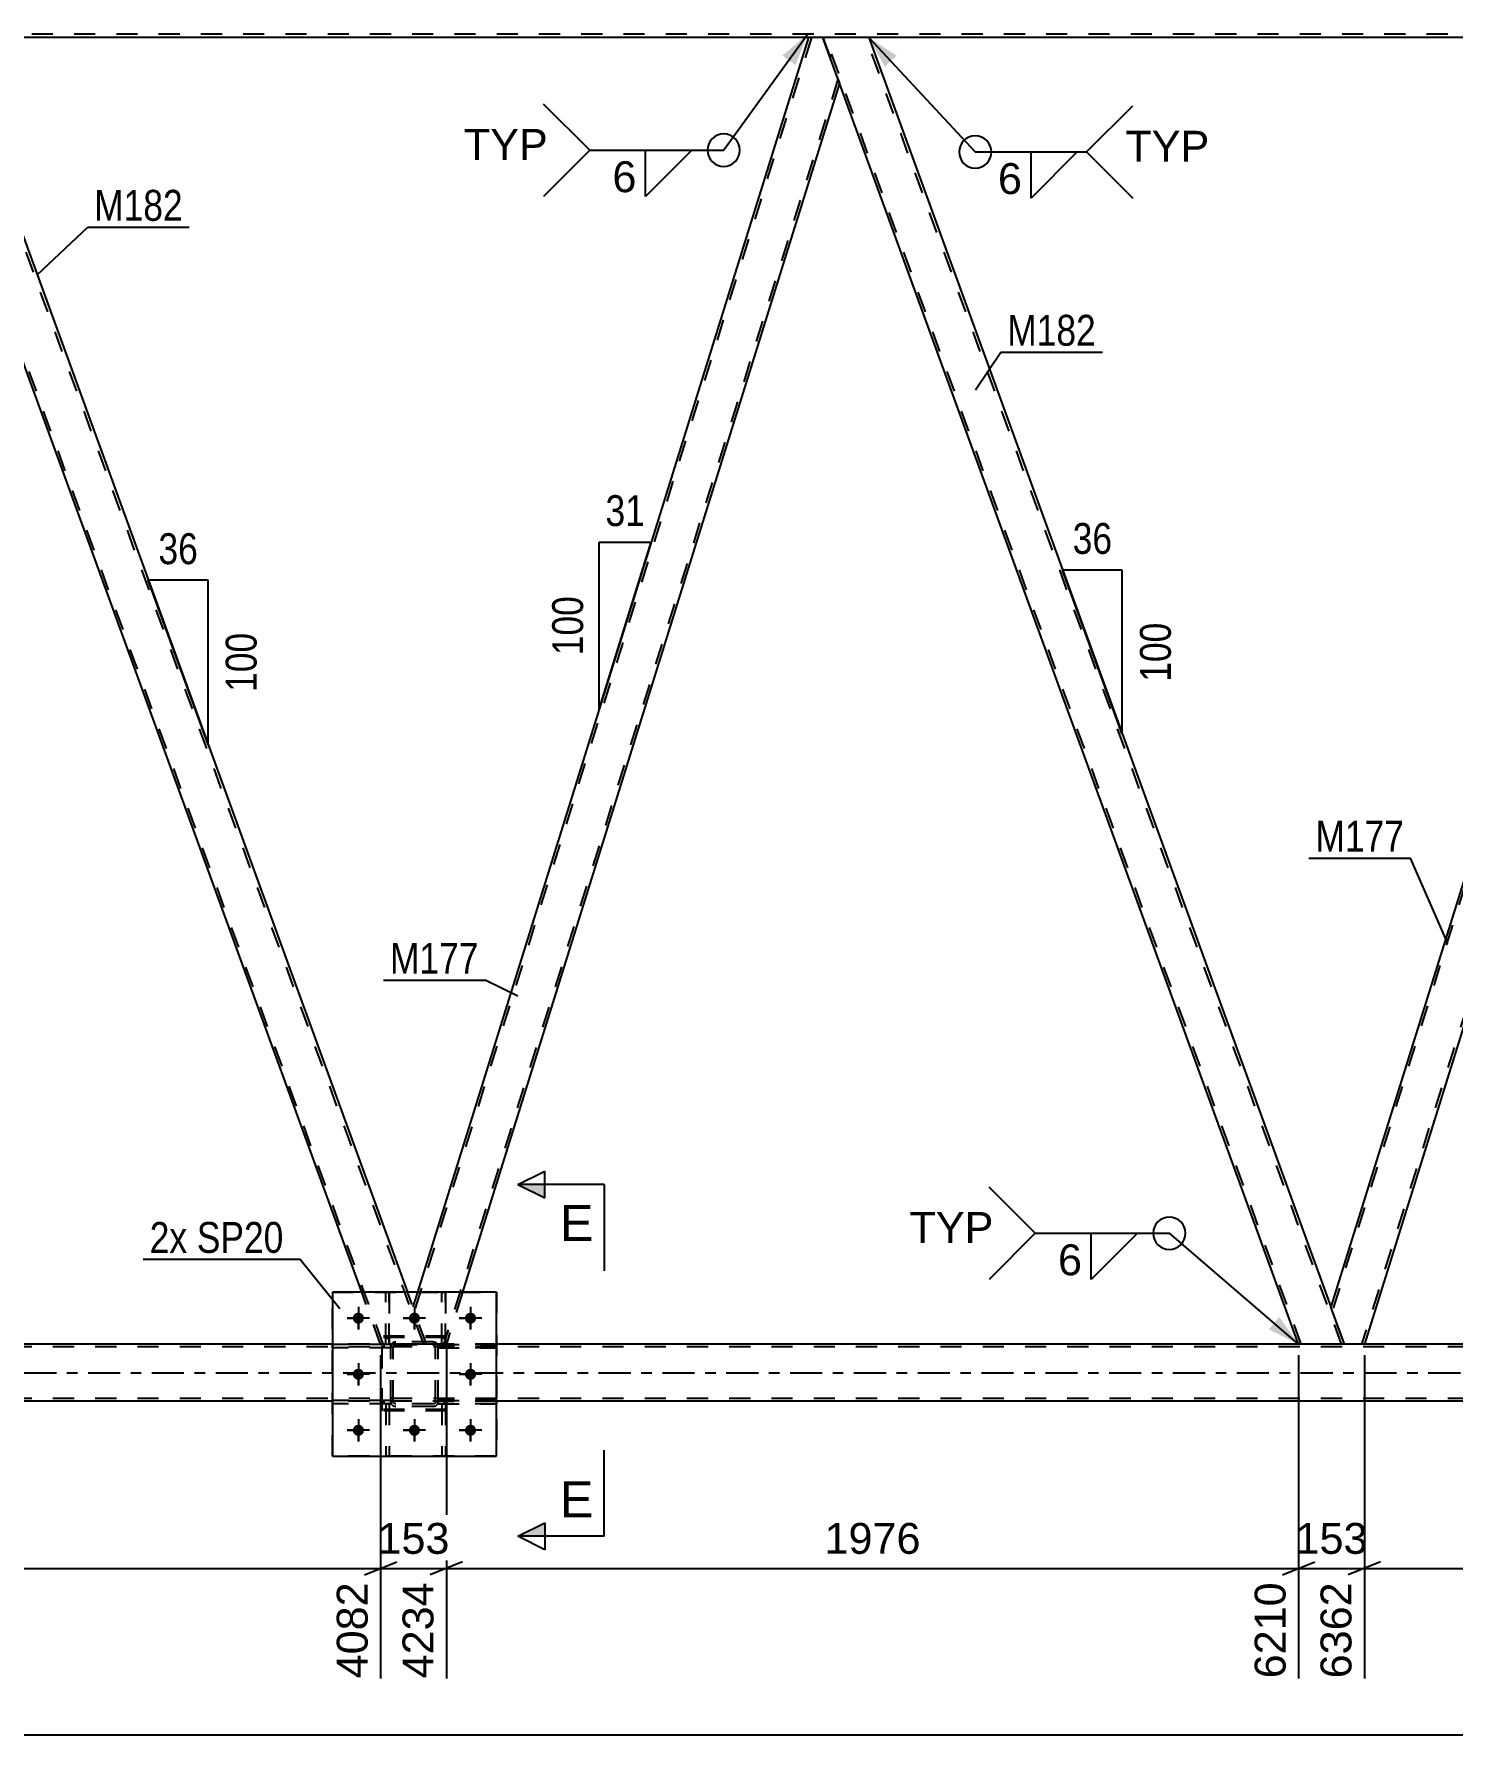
# Model space of a CAD drawing. Header units: millimetres. Extents: x 0 to 841, y 0 to 594.
# Drawn here: x 246.9 to 378.5, y 267.1 to 424.9 of the extents above; entities that cross this region are included whole.
import ezdxf

# ---------------------------------------------------------------- set-up
doc = ezdxf.new("R2010")
doc.units = ezdxf.units.MM
doc.linetypes.add('DXK_LINE_DOT2', pattern=[3.9198, 1.9599, -1.9599])
doc.linetypes.add('DXK_LINE_DOT3', pattern=[5.9187, 2.979, -0.9799, 0.9799, -0.9799])
doc.styles.add('Arial', font='ARIAL.TTF', dxfattribs={"height": 0.2})
doc.styles.add('Arial Narrow', font='ARIALN.TTF', dxfattribs={"height": 0.2})

# ---------------------------------------------------------------- blocks, each defined once
blk = doc.blocks.new('Part-317311729-2798 - 2401')
at = {"color": 7, "linetype": 'DXK_LINE_DOT2'}
for p, q in [((285.14, 304.14), (279.14, 304.14)), ((279.14, 297.34), (279.14, 304.14)), ((285.14, 297.34), (285.14, 304.14)), ((285.14, 297.34), (279.14, 297.34))]:
    blk.add_line(p, q, dxfattribs=at)
blk = doc.blocks.new('Part-317311729-2780 - 2401')
at = {"color": 7, "linetype": 'DXK_LINE_DOT2'}
for p, q in [((284.34, 303.04), (284.34, 303.36)), ((284.34, 303.36), (289.74, 303.36)), ((289.74, 303.04), (284.34, 303.04)), ((284.94, 303.04), (284.94, 303.36)), ((289.74, 303.36), (289.74, 303.04))]:
    blk.add_line(p, q, dxfattribs=at)
blk = doc.blocks.new('Part-317311729-2792 - 2401')
at = {"color": 7, "linetype": 'DXK_LINE_DOT2'}
for p, q in [((279.94, 298.16), (274.54, 298.16)), ((274.54, 298.16), (274.54, 297.84)), ((279.94, 297.84), (274.54, 297.84)), ((279.34, 297.84), (279.34, 298.16)), ((279.94, 297.84), (279.94, 298.16))]:
    blk.add_line(p, q, dxfattribs=at)
blk = doc.blocks.new('Part-317311729-2515 - 2401')
at = {"color": 2, "linetype": 'Continuous'}
for p, q in [((274.54, 303.38), (115.74, 303.38)), ((444.81, 303.38), (289.74, 303.38)), ((274.54, 298.1), (115.74, 298.1)), ((444.81, 298.1), (289.74, 298.1))]:
    blk.add_line(p, q, dxfattribs=at)
at = {"color": 7, "linetype": 'DXK_LINE_DOT2'}
for p, q in [((728.79, 303.14), (115.74, 303.14)), ((289.74, 303.38), (274.54, 303.38)), ((728.79, 298.34), (115.74, 298.34)), ((289.74, 298.1), (274.54, 298.1))]:
    blk.add_line(p, q, dxfattribs=at)
at = {"color": 7, "linetype": 'DXK_LINE_DOT3'}
blk.add_line((115.74, 300.74), (728.79, 300.74), dxfattribs=at)
blk = doc.blocks.new('Part-317311729-2520 - 2401')
at = {"color": 7, "linetype": 'DXK_LINE_DOT2'}
for p, q in [((718.99, 424.92), (82.92, 424.92)), ((324.27, 424.6), (318.7, 424.6))]:
    blk.add_line(p, q, dxfattribs=at)
at = {"color": 2, "linetype": 'Continuous'}
for p, q in [((318.7, 424.6), (239.14, 424.6)), ((403.83, 424.6), (324.27, 424.6))]:
    blk.add_line(p, q, dxfattribs=at)
blk = doc.blocks.new('Bolt-317311729-2479 - 2401')
at = {"linetype": 'Continuous'}
for points in [[(277.46, 305.8, -1), (276.42, 305.8, -1)], [(282.66, 305.8, -1), (281.62, 305.8, -1)], [(287.86, 305.8, -1), (286.82, 305.8, -1)], [(277.46, 300.6, -1), (276.42, 300.6, -1)], [(287.86, 300.6, -1), (286.82, 300.6, -1)], [(277.46, 295.4, -1), (276.42, 295.4, -1)], [(282.66, 295.4, -1), (281.62, 295.4, -1)], [(287.86, 295.4, -1), (286.82, 295.4, -1)]]:
    blk.add_hatch(color=1, dxfattribs=at).paths.add_polyline_path(points)
at = {"color": 1, "linetype": 'Continuous'}
for p, q in [((276.94, 306.84), (276.94, 304.76)), ((282.14, 306.84), (282.14, 304.76)), ((287.34, 306.84), (287.34, 304.76)), ((277.98, 305.8), (275.9, 305.8)), ((283.18, 305.8), (281.1, 305.8)), ((288.38, 305.8), (286.3, 305.8)), ((276.94, 301.64), (276.94, 299.56)), ((287.34, 301.64), (287.34, 299.56)), ((277.98, 300.6), (275.9, 300.6)), ((288.38, 300.6), (286.3, 300.6)), ((277.98, 295.4), (275.9, 295.4)), ((276.94, 296.44), (276.94, 294.36)), ((283.18, 295.4), (281.1, 295.4)), ((282.14, 296.44), (282.14, 294.36)), ((288.38, 295.4), (286.3, 295.4)), ((287.34, 296.44), (287.34, 294.36))]:
    blk.add_line(p, q, dxfattribs=at)
blk = doc.blocks.new('Bolt-317311729-2480 - 2401')
at = {"color": 1, "linetype": 'Continuous'}
for p, q in [((276.94, 306.84), (276.94, 306.15)), ((282.14, 306.84), (282.14, 306.15)), ((287.34, 306.84), (287.34, 306.15)), ((275.9, 305.8), (276.59, 305.8)), ((276.94, 304.76), (276.94, 305.45)), ((277.98, 305.8), (277.29, 305.8)), ((281.1, 305.8), (281.79, 305.8)), ((282.14, 304.76), (282.14, 305.45)), ((283.18, 305.8), (282.49, 305.8)), ((286.3, 305.8), (286.99, 305.8)), ((287.34, 304.76), (287.34, 305.45)), ((288.38, 305.8), (287.69, 305.8)), ((276.94, 301.64), (276.94, 300.95)), ((287.34, 301.64), (287.34, 300.95)), ((275.9, 300.6), (276.59, 300.6)), ((276.94, 299.56), (276.94, 300.25)), ((277.98, 300.6), (277.29, 300.6)), ((286.3, 300.6), (286.99, 300.6)), ((287.34, 299.56), (287.34, 300.25)), ((288.38, 300.6), (287.69, 300.6)), ((275.9, 295.4), (276.59, 295.4)), ((276.94, 296.44), (276.94, 295.75)), ((277.98, 295.4), (277.29, 295.4)), ((281.1, 295.4), (281.79, 295.4)), ((282.14, 296.44), (282.14, 295.75)), ((283.18, 295.4), (282.49, 295.4)), ((286.3, 295.4), (286.99, 295.4)), ((287.34, 296.44), (287.34, 295.75)), ((288.38, 295.4), (287.69, 295.4)), ((276.94, 294.36), (276.94, 295.05)), ((282.14, 294.36), (282.14, 295.05)), ((287.34, 294.36), (287.34, 295.05))]:
    blk.add_line(p, q, dxfattribs=at)
blk = doc.blocks.new('Part-317311729-2854 - 2401')
at = {"color": 7, "linetype": 'DXK_LINE_DOT2'}
for p, q in [((318.95, 424.6), (282.13, 306.48)), ((321.42, 420.73), (284.85, 303.38)), ((282.41, 308.2), (281.99, 306.85)), ((286.6, 308.2), (285.1, 303.38)), ((283.26, 303.38), (281.99, 306.85)), ((285.1, 303.38), (283.26, 303.38))]:
    blk.add_line(p, q, dxfattribs=at)
at = {"color": 2, "linetype": 'Continuous'}
for p, q in [((318.7, 424.6), (282.41, 308.2)), ((320.01, 424.6), (318.7, 424.6)), ((321.56, 420.35), (320.01, 424.6)), ((321.56, 420.35), (286.6, 308.2))]:
    blk.add_line(p, q, dxfattribs=at)
blk = doc.blocks.new('Part-317311729-2774 - 2401')
at = {"color": 2, "linetype": 'Continuous'}
for p, q in [((289.74, 308.2), (274.54, 308.2)), ((274.54, 308.2), (274.54, 293)), ((289.74, 293), (289.74, 308.2)), ((274.54, 293), (289.74, 293))]:
    blk.add_line(p, q, dxfattribs=at)
blk = doc.blocks.new('Part-317311729-2779 - 2401')
at = {"color": 7, "linetype": 'DXK_LINE_DOT2'}
for p, q in [((274.54, 293), (274.54, 308.2)), ((274.54, 308.2), (289.74, 308.2)), ((289.74, 308.2), (289.74, 293)), ((289.74, 293), (274.54, 293))]:
    blk.add_line(p, q, dxfattribs=at)
blk = doc.blocks.new('Part-317311729-2781 - 2401')
at = {"color": 7, "linetype": 'DXK_LINE_DOT2'}
for p, q in [((284.34, 297.84), (284.34, 298.16)), ((284.34, 298.16), (289.74, 298.16)), ((289.74, 297.84), (284.34, 297.84)), ((284.94, 297.84), (284.94, 298.16)), ((289.74, 298.16), (289.74, 297.84))]:
    blk.add_line(p, q, dxfattribs=at)
blk = doc.blocks.new('Part-317311729-2782 - 2401')
at = {"color": 7, "linetype": 'DXK_LINE_DOT2'}
for p, q in [((279.94, 303.36), (274.54, 303.36)), ((274.54, 303.04), (274.54, 303.36)), ((279.94, 303.04), (274.54, 303.04)), ((279.34, 303.04), (279.34, 303.36)), ((279.94, 303.36), (279.94, 303.04))]:
    blk.add_line(p, q, dxfattribs=at)
blk = doc.blocks.new('Part-317311729-2783 - 2401')
at = {"color": 7, "linetype": 'DXK_LINE_DOT2'}
for p, q in [((279.94, 298.16), (274.54, 298.16)), ((274.54, 297.84), (274.54, 298.16)), ((279.94, 297.84), (274.54, 297.84)), ((279.34, 297.84), (279.34, 298.16)), ((279.94, 298.16), (279.94, 297.84))]:
    blk.add_line(p, q, dxfattribs=at)
blk = doc.blocks.new('Part-317311729-2784 - 2401')
at = {"color": 2, "linetype": 'Continuous'}
for p, q in [((279.49, 308.2), (279.49, 308.2)), ((279.81, 308.2), (279.49, 308.2)), ((279.81, 308.2), (279.81, 308.2))]:
    blk.add_line(p, q, dxfattribs=at)
at = {"color": 7, "linetype": 'DXK_LINE_DOT2'}
for p, q in [((279.49, 303.36), (279.49, 308.2)), ((279.81, 303.36), (279.81, 308.2)), ((279.49, 303.96), (279.81, 303.96)), ((279.81, 303.36), (279.49, 303.36))]:
    blk.add_line(p, q, dxfattribs=at)
blk = doc.blocks.new('Part-317311729-2785 - 2401')
at = {"color": 2, "linetype": 'Continuous'}
for p, q in [((284.69, 308.2), (284.69, 308.2)), ((285.01, 308.2), (284.69, 308.2)), ((285.01, 308.2), (285.01, 308.2))]:
    blk.add_line(p, q, dxfattribs=at)
at = {"color": 7, "linetype": 'DXK_LINE_DOT2'}
for p, q in [((284.69, 303.36), (284.69, 308.2)), ((285.01, 303.36), (285.01, 308.2)), ((284.69, 303.96), (285.01, 303.96)), ((285.01, 303.36), (284.69, 303.36))]:
    blk.add_line(p, q, dxfattribs=at)
blk = doc.blocks.new('Part-317311729-2786 - 2401')
at = {"color": 7, "linetype": 'DXK_LINE_DOT2'}
for p, q in [((279.81, 297.84), (279.49, 297.84)), ((279.49, 297.84), (279.49, 293)), ((279.49, 297.24), (279.81, 297.24)), ((279.81, 297.84), (279.81, 293)), ((279.49, 293), (279.81, 293))]:
    blk.add_line(p, q, dxfattribs=at)
blk = doc.blocks.new('Part-317311729-2787 - 2401')
at = {"color": 7, "linetype": 'DXK_LINE_DOT2'}
for p, q in [((285.01, 297.84), (284.69, 297.84)), ((284.69, 297.84), (284.69, 293)), ((284.69, 297.24), (285.01, 297.24)), ((285.01, 297.84), (285.01, 293)), ((284.69, 293), (285.01, 293))]:
    blk.add_line(p, q, dxfattribs=at)
blk = doc.blocks.new('Part-317311729-2788 - 2401')
at = {"color": 7, "linetype": 'DXK_LINE_DOT2'}
for p, q in [((279.94, 303.12), (279.98, 303.3)), ((279.98, 303.3), (279.94, 303.12)), ((279.94, 298.08), (279.94, 303.12)), ((280.18, 303.12), (280.2, 303.21)), ((280.18, 298.08), (280.18, 303.12)), ((280.2, 303.21), (280.25, 303.29)), ((280.24, 303.56), (280.42, 303.6)), ((280.42, 303.6), (280.24, 303.56)), ((280.25, 303.29), (280.33, 303.34)), ((280.33, 303.34), (280.42, 303.36)), ((283.86, 303.6), (280.42, 303.6)), ((280.42, 303.36), (283.86, 303.36)), ((283.86, 303.6), (284.04, 303.56)), ((284.04, 303.56), (283.86, 303.6)), ((283.86, 303.36), (283.95, 303.34)), ((283.95, 303.34), (284.03, 303.29)), ((284.03, 303.29), (284.08, 303.21)), ((284.08, 303.21), (284.1, 303.12)), ((284.1, 298.08), (284.1, 303.12)), ((284.3, 303.3), (284.34, 303.12)), ((284.34, 303.12), (284.3, 303.3)), ((284.34, 298.08), (284.34, 303.12)), ((279.98, 297.9), (279.94, 298.08)), ((279.94, 298.08), (279.98, 297.9)), ((280.2, 297.99), (280.18, 298.08)), ((280.25, 297.91), (280.2, 297.99)), ((280.42, 297.6), (280.24, 297.64)), ((280.24, 297.64), (280.42, 297.6)), ((280.33, 297.86), (280.25, 297.91)), ((280.42, 297.84), (280.33, 297.86)), ((283.86, 297.84), (280.42, 297.84)), ((283.86, 297.6), (280.42, 297.6)), ((283.95, 297.86), (283.86, 297.84)), ((284.04, 297.64), (283.86, 297.6)), ((283.86, 297.6), (284.04, 297.64)), ((284.03, 297.91), (283.95, 297.86)), ((284.08, 297.99), (284.03, 297.91)), ((284.1, 298.08), (284.08, 297.99)), ((284.34, 298.08), (284.3, 297.9)), ((284.3, 297.9), (284.34, 298.08))]:
    blk.add_line(p, q, dxfattribs=at)
at = {"color": 7, "linetype": 'DXK_LINE_DOT3'}
blk.add_line((282.14, 300.6), (282.14, 300.6), dxfattribs=at)
at = {"color": 7, "linetype": 'DXK_LINE_DOT2'}
for centre, start, end in [((280.42, 303.12), 112.5, 157.5), ((280.42, 303.12), 112.5, 157.5), ((283.86, 303.12), 22.5, 67.5), ((283.86, 303.12), 22.5, 67.5), ((280.42, 298.08), 202.5, 247.5), ((280.42, 298.08), 202.5, 247.5), ((283.86, 298.08), 292.5, 337.5), ((283.86, 298.08), 292.5, 337.5)]:
    blk.add_arc(centre, 0.48, start, end, dxfattribs=at)
blk = doc.blocks.new('Part-317311729-2789 - 2401')
at = {"color": 7, "linetype": 'DXK_LINE_DOT2'}
for p, q in [((289.74, 303.36), (284.34, 303.36)), ((284.34, 303.36), (284.34, 303.04)), ((284.34, 303.04), (289.74, 303.04)), ((284.94, 303.04), (284.94, 303.36)), ((289.74, 303.04), (289.74, 303.36))]:
    blk.add_line(p, q, dxfattribs=at)
blk = doc.blocks.new('Part-317311729-2790 - 2401')
at = {"color": 7, "linetype": 'DXK_LINE_DOT2'}
for p, q in [((289.74, 298.16), (284.34, 298.16)), ((284.34, 298.16), (284.34, 297.84)), ((284.34, 297.84), (289.74, 297.84)), ((284.94, 297.84), (284.94, 298.16)), ((289.74, 297.84), (289.74, 298.16))]:
    blk.add_line(p, q, dxfattribs=at)
blk = doc.blocks.new('Part-317311729-2791 - 2401')
at = {"color": 7, "linetype": 'DXK_LINE_DOT2'}
for p, q in [((279.94, 303.36), (274.54, 303.36)), ((274.54, 303.36), (274.54, 303.04)), ((279.94, 303.04), (274.54, 303.04)), ((279.34, 303.04), (279.34, 303.36)), ((279.94, 303.04), (279.94, 303.36))]:
    blk.add_line(p, q, dxfattribs=at)
blk = doc.blocks.new('Part-317311729-2793 - 2401')
at = {"color": 7, "linetype": 'DXK_LINE_DOT2'}
for p, q in [((279.49, 303.36), (279.49, 308.2)), ((279.49, 308.2), (279.81, 308.2)), ((279.81, 308.2), (279.81, 303.36)), ((279.49, 303.96), (279.81, 303.96)), ((279.81, 303.36), (279.49, 303.36))]:
    blk.add_line(p, q, dxfattribs=at)
blk = doc.blocks.new('Part-317311729-2794 - 2401')
at = {"color": 7, "linetype": 'DXK_LINE_DOT2'}
for p, q in [((284.69, 303.36), (284.69, 308.2)), ((284.69, 308.2), (285.01, 308.2)), ((285.01, 308.2), (285.01, 303.36)), ((284.69, 303.96), (285.01, 303.96)), ((285.01, 303.36), (284.69, 303.36))]:
    blk.add_line(p, q, dxfattribs=at)
blk = doc.blocks.new('Part-317311729-2795 - 2401')
at = {"color": 7, "linetype": 'DXK_LINE_DOT2'}
for p, q in [((279.49, 297.84), (279.81, 297.84)), ((279.49, 297.84), (279.49, 293)), ((279.49, 297.24), (279.81, 297.24)), ((279.81, 297.84), (279.81, 293)), ((279.81, 293), (279.49, 293))]:
    blk.add_line(p, q, dxfattribs=at)
blk = doc.blocks.new('Part-317311729-2796 - 2401')
at = {"color": 7, "linetype": 'DXK_LINE_DOT2'}
for p, q in [((284.69, 297.84), (285.01, 297.84)), ((284.69, 297.84), (284.69, 293)), ((284.69, 297.24), (285.01, 297.24)), ((285.01, 297.84), (285.01, 293)), ((285.01, 293), (284.69, 293))]:
    blk.add_line(p, q, dxfattribs=at)
blk = doc.blocks.new('Part-317311729-2797 - 2401')
at = {"color": 7, "linetype": 'DXK_LINE_DOT2'}
for p, q in [((279.94, 303.12), (279.98, 303.3)), ((279.98, 303.3), (279.94, 303.12)), ((279.94, 298.08), (279.94, 303.12)), ((280.18, 303.12), (280.2, 303.21)), ((280.18, 298.08), (280.18, 303.12)), ((280.2, 303.21), (280.25, 303.29)), ((280.24, 303.56), (280.42, 303.6)), ((280.42, 303.6), (280.24, 303.56)), ((280.25, 303.29), (280.33, 303.34)), ((280.33, 303.34), (280.42, 303.36)), ((283.86, 303.6), (280.42, 303.6)), ((280.42, 303.36), (283.86, 303.36)), ((283.86, 303.6), (284.04, 303.56)), ((284.04, 303.56), (283.86, 303.6)), ((283.86, 303.36), (283.95, 303.34)), ((283.95, 303.34), (284.03, 303.29)), ((284.03, 303.29), (284.08, 303.21)), ((284.08, 303.21), (284.1, 303.12)), ((284.1, 298.08), (284.1, 303.12)), ((284.3, 303.3), (284.34, 303.12)), ((284.34, 303.12), (284.3, 303.3)), ((284.34, 298.08), (284.34, 303.12)), ((279.98, 297.9), (279.94, 298.08)), ((279.94, 298.08), (279.98, 297.9)), ((280.2, 297.99), (280.18, 298.08)), ((280.25, 297.91), (280.2, 297.99)), ((280.42, 297.6), (280.24, 297.64)), ((280.24, 297.64), (280.42, 297.6)), ((280.33, 297.86), (280.25, 297.91)), ((280.42, 297.84), (280.33, 297.86)), ((283.86, 297.84), (280.42, 297.84)), ((283.86, 297.6), (280.42, 297.6)), ((283.95, 297.86), (283.86, 297.84)), ((284.04, 297.64), (283.86, 297.6)), ((283.86, 297.6), (284.04, 297.64)), ((284.03, 297.91), (283.95, 297.86)), ((284.08, 297.99), (284.03, 297.91)), ((284.1, 298.08), (284.08, 297.99)), ((284.34, 298.08), (284.3, 297.9)), ((284.3, 297.9), (284.34, 298.08))]:
    blk.add_line(p, q, dxfattribs=at)
at = {"color": 7, "linetype": 'DXK_LINE_DOT3'}
blk.add_line((282.14, 300.6), (282.14, 300.6), dxfattribs=at)
at = {"color": 7, "linetype": 'DXK_LINE_DOT2'}
for centre, start, end in [((280.42, 303.12), 112.5, 157.5), ((280.42, 303.12), 112.5, 157.5), ((283.86, 303.12), 22.5, 67.5), ((283.86, 303.12), 22.5, 67.5), ((280.42, 298.08), 202.5, 247.5), ((280.42, 298.08), 202.5, 247.5), ((283.86, 298.08), 292.5, 337.5), ((283.86, 298.08), 292.5, 337.5)]:
    blk.add_arc(centre, 0.48, start, end, dxfattribs=at)
blk = doc.blocks.new('Part-317311729-2799 - 2401')
at = {"color": 7, "linetype": 'DXK_LINE_DOT2'}
for p, q in [((285.14, 304), (279.14, 304)), ((279.14, 297.2), (279.14, 304)), ((285.14, 297.2), (285.14, 304)), ((285.14, 297.2), (279.14, 297.2))]:
    blk.add_line(p, q, dxfattribs=at)
blk = doc.blocks.new('Part-317311729-2849 - 2401')
at = {"color": 2, "linetype": 'Continuous'}
for p, q in [((403.83, 424.6), (367.13, 306.85)), ((405.15, 424.6), (403.83, 424.6)), ((405.15, 424.6), (406.69, 420.35)), ((406.69, 420.35), (370.24, 303.38)), ((368.39, 303.38), (367.13, 306.85))]:
    blk.add_line(p, q, dxfattribs=at)
at = {"color": 7, "linetype": 'DXK_LINE_DOT2'}
for p, q in [((404.08, 424.6), (367.26, 306.48)), ((406.56, 420.73), (369.98, 303.38)), ((370.24, 303.38), (368.39, 303.38))]:
    blk.add_line(p, q, dxfattribs=at)
blk = doc.blocks.new('Part-317311729-2894 - 2401')
at = {"color": 2, "linetype": 'Continuous'}
for p, q in [((324.27, 424.6), (320.01, 424.6)), ((324.27, 424.6), (367.13, 306.85)), ((364.13, 303.38), (321.56, 420.35))]:
    blk.add_line(p, q, dxfattribs=at)
at = {"color": 7, "linetype": 'DXK_LINE_DOT2'}
for p, q in [((320.01, 424.6), (321.56, 420.35)), ((364.39, 303.38), (320.27, 424.6)), ((320.27, 424.6), (320.29, 424.6)), ((368.13, 303.38), (324.01, 424.6)), ((368.39, 303.38), (367.13, 306.85)), ((368.39, 303.38), (364.13, 303.38))]:
    blk.add_line(p, q, dxfattribs=at)
blk = doc.blocks.new('Part-317311729-2899 - 2401')
at = {"color": 2, "linetype": 'Continuous'}
for p, q in [((239.14, 424.6), (234.88, 424.6)), ((239.14, 424.6), (281.5, 308.2)), ((277.25, 308.2), (236.43, 420.35))]:
    blk.add_line(p, q, dxfattribs=at)
at = {"color": 7, "linetype": 'DXK_LINE_DOT2'}
for p, q in [((234.88, 424.6), (236.43, 420.35)), ((279.25, 303.38), (235.13, 424.6)), ((235.13, 424.6), (235.15, 424.6)), ((283, 303.38), (238.88, 424.6)), ((279, 303.38), (277.25, 308.2)), ((283.26, 303.38), (281.5, 308.2)), ((283.26, 303.38), (279, 303.38))]:
    blk.add_line(p, q, dxfattribs=at)
blk = doc.blocks.new('StraightDimension-317311729-3164 - 2401')
at = {"color": 7, "linetype": 'Continuous'}
for p, q in [((364.13, 302.38), (364.13, 272.39)), ((370.24, 302.38), (370.24, 272.39)), ((362.63, 281.99), (365.63, 283.19)), ((364.13, 282.59), (370.24, 282.59)), ((371.74, 283.19), (368.74, 281.99))]:
    blk.add_line(p, q, dxfattribs=at)
at = {"color": 0}
blk.add_wipeout([(371.12, 283.34), (371.12, 287.54), (363.25, 287.54), (363.25, 283.34)], dxfattribs=at)
at = {"color": 0, "linetype": 'Continuous'}
blk.add_wipeout([(369.64, 281.89), (365.44, 281.89), (365.44, 271.79), (369.64, 271.79)], dxfattribs=at)
at = {"color": 3, "style": 'Arial'}
blk.add_text('153', height=2.865, dxfattribs=at).set_placement((363.85, 283.94))
at = {"color": 3, "linetype": 'Continuous', "style": 'Arial'}
blk.add_text('6362', height=2.865, rotation=90.0002, dxfattribs=at).set_placement((369.04, 272.39))
blk = doc.blocks.new('AngleDimension-317311729-10518 - 2401')
at = {"color": 7, "linetype": 'Continuous'}
for p, q in [((261.92, 362.01), (257.46, 374.25)), ((263, 374.25), (257.46, 374.25)), ((263, 359.03), (257.46, 374.25)), ((263, 359.03), (263, 374.25))]:
    blk.add_line(p, q, dxfattribs=at)
at = {"color": 0}
for points in [[(262.66, 375.15), (262.66, 379.35), (257.8, 379.35), (257.8, 375.15)], [(268.1, 369.98), (263.9, 369.98), (263.9, 363.3), (268.1, 363.3)]]:
    blk.add_wipeout(points, dxfattribs=at)
at = {"color": 3, "style": 'Arial Narrow'}
blk.add_text('36', height=2.863, dxfattribs=at).set_placement((258.4, 375.75))
blk.add_text('100', height=2.863, rotation=90.0002, dxfattribs=at).set_placement((267.5, 363.9))
blk = doc.blocks.new('StraightDimension-317311729-3140 - 2401')
at = {"color": 7, "linetype": 'Continuous'}
for p, q in [((370.24, 302.38), (370.24, 272.39)), ((449.27, 302.38), (449.27, 272.39)), ((371.74, 283.19), (368.74, 281.99)), ((370.24, 282.59), (449.27, 282.59)), ((447.77, 281.99), (450.77, 283.19))]:
    blk.add_line(p, q, dxfattribs=at)
at = {"color": 0}
blk.add_wipeout([(414.8, 283.34), (414.8, 287.54), (404.7, 287.54), (404.7, 283.34)], dxfattribs=at)
at = {"color": 0, "linetype": 'Continuous'}
blk.add_wipeout([(448.67, 281.89), (444.47, 281.89), (444.47, 271.79), (448.67, 271.79)], dxfattribs=at)
at = {"color": 3, "style": 'Arial'}
blk.add_text('1976', height=2.865, dxfattribs=at).set_placement((405.3, 283.94))
at = {"color": 3, "linetype": 'Continuous', "style": 'Arial'}
blk.add_text('8338', height=2.865, rotation=90.0002, dxfattribs=at).set_placement((448.07, 272.39))
blk = doc.blocks.new('AngleDimension-317311729-10532 - 2401')
at = {"color": 7, "linetype": 'Continuous'}
for p, q in [((299.28, 377.78), (304.1, 377.78)), ((299.28, 362.31), (304.1, 377.78)), ((299.28, 362.31), (299.28, 377.78)), ((300.25, 365.42), (304.1, 377.78))]:
    blk.add_line(p, q, dxfattribs=at)
at = {"color": 0}
for points in [[(304.12, 378.68), (304.12, 382.88), (299.26, 382.88), (299.26, 378.68)], [(298.38, 373.39), (294.18, 373.39), (294.18, 366.7), (298.38, 366.7)]]:
    blk.add_wipeout(points, dxfattribs=at)
at = {"color": 3, "style": 'Arial Narrow'}
blk.add_text('31', height=2.863, dxfattribs=at).set_placement((299.86, 379.28))
blk.add_text('100', height=2.863, rotation=90.0002, dxfattribs=at).set_placement((297.78, 367.3))
blk = doc.blocks.new('StraightDimension-317311729-3341 - 2401')
at = {"color": 7, "linetype": 'Continuous'}
blk.add_line((73.66, 267.14), (738.05, 267.14), dxfattribs=at)
blk = doc.blocks.new('StraightDimension-317311729-3188 - 2401')
at = {"color": 7, "linetype": 'Continuous'}
for p, q in [((285.1, 302.38), (285.1, 272.39)), ((364.13, 302.38), (364.13, 272.39)), ((286.6, 283.19), (283.6, 281.99)), ((285.1, 282.59), (364.13, 282.59)), ((362.63, 281.99), (365.63, 283.19))]:
    blk.add_line(p, q, dxfattribs=at)
at = {"color": 0}
blk.add_wipeout([(329.66, 283.34), (329.66, 287.54), (319.57, 287.54), (319.57, 283.34)], dxfattribs=at)
at = {"color": 0, "linetype": 'Continuous'}
blk.add_wipeout([(363.53, 281.89), (359.33, 281.89), (359.33, 271.79), (363.53, 271.79)], dxfattribs=at)
at = {"color": 3, "style": 'Arial'}
blk.add_text('1976', height=2.865, dxfattribs=at).set_placement((320.17, 283.94))
at = {"color": 3, "linetype": 'Continuous', "style": 'Arial'}
blk.add_text('6210', height=2.865, rotation=90.0002, dxfattribs=at).set_placement((362.93, 272.39))
blk = doc.blocks.new('StraightDimension-317311729-3212 - 2401')
at = {"color": 7, "linetype": 'Continuous'}
for p, q in [((279, 302.38), (279, 272.39)), ((285.1, 302.38), (285.1, 272.39)), ((277.5, 281.99), (280.5, 283.19)), ((279, 282.59), (285.1, 282.59)), ((286.6, 283.19), (283.6, 281.99))]:
    blk.add_line(p, q, dxfattribs=at)
at = {"color": 0}
blk.add_wipeout([(285.99, 283.34), (285.99, 287.54), (278.11, 287.54), (278.11, 283.34)], dxfattribs=at)
at = {"color": 0, "linetype": 'Continuous'}
blk.add_wipeout([(284.5, 281.89), (280.3, 281.89), (280.3, 271.79), (284.5, 271.79)], dxfattribs=at)
at = {"color": 3, "style": 'Arial'}
blk.add_text('153', height=2.865, dxfattribs=at).set_placement((278.71, 283.94))
at = {"color": 3, "linetype": 'Continuous', "style": 'Arial'}
blk.add_text('4234', height=2.865, rotation=90.0002, dxfattribs=at).set_placement((283.9, 272.39))
blk = doc.blocks.new('StraightDimension-317311729-3236 - 2401')
at = {"color": 7, "linetype": 'Continuous'}
for p, q in [((199.97, 302.38), (199.97, 272.39)), ((279, 302.38), (279, 272.39)), ((201.47, 283.19), (198.47, 281.99)), ((199.97, 282.59), (279, 282.59)), ((277.5, 281.99), (280.5, 283.19))]:
    blk.add_line(p, q, dxfattribs=at)
at = {"color": 0}
blk.add_wipeout([(244.53, 283.34), (244.53, 287.54), (234.44, 287.54), (234.44, 283.34)], dxfattribs=at)
at = {"color": 0, "linetype": 'Continuous'}
blk.add_wipeout([(278.4, 281.89), (274.2, 281.89), (274.2, 271.79), (278.4, 271.79)], dxfattribs=at)
at = {"color": 3, "style": 'Arial'}
blk.add_text('1976', height=2.865, dxfattribs=at).set_placement((235.04, 283.94))
at = {"color": 3, "linetype": 'Continuous', "style": 'Arial'}
blk.add_text('4082', height=2.865, rotation=90.0002, dxfattribs=at).set_placement((277.8, 272.39))
blk = doc.blocks.new('AngleDimension-317311729-10546 - 2401')
at = {"color": 7, "linetype": 'Continuous'}
for p, q in [((346.96, 362.27), (342.25, 375.2)), ((347.79, 375.2), (342.25, 375.2)), ((347.79, 359.97), (342.25, 375.2)), ((347.79, 359.97), (347.79, 375.2))]:
    blk.add_line(p, q, dxfattribs=at)
at = {"color": 0}
for points in [[(347.45, 376.1), (347.45, 380.3), (342.59, 380.3), (342.59, 376.1)], [(352.89, 370.93), (348.69, 370.93), (348.69, 364.24), (352.89, 364.24)]]:
    blk.add_wipeout(points, dxfattribs=at)
at = {"color": 3, "style": 'Arial Narrow'}
blk.add_text('36', height=2.863, dxfattribs=at).set_placement((343.19, 376.7))
blk.add_text('100', height=2.863, rotation=90.0002, dxfattribs=at).set_placement((352.29, 364.84))
blk = doc.blocks.new('Mark-317311729-2850 - 2401')
at = {"color": 0}
blk.add_wipeout([(288.1, 337.75), (288.1, 340.75), (279.87, 340.75), (279.87, 337.75)], dxfattribs=at)
blk.add_wipeout([(288.1, 337.75), (288.1, 340.75), (279.87, 340.75), (279.87, 337.75)], dxfattribs=at)
at = {"color": 30, "linetype": 'Continuous'}
for p in [(279.27, 337.15), (291.74, 335.67)]:
    blk.add_line(p, (288.7, 337.15), dxfattribs=at)
at = {"color": 3, "style": 'Arial Narrow'}
blk.add_text('M177', height=2.863, dxfattribs=at).set_placement((279.87, 337.75))
blk = doc.blocks.new('Mark-317311729-2890 - 2401')
at = {"color": 0}
blk.add_wipeout([(345.35, 396.01), (345.35, 399.01), (337.12, 399.01), (337.12, 396.01)], dxfattribs=at)
blk.add_wipeout([(345.35, 396.01), (345.35, 399.01), (337.12, 399.01), (337.12, 396.01)], dxfattribs=at)
at = {"color": 30, "linetype": 'Continuous'}
for p, q in [((334.16, 391.92), (336.52, 395.41)), ((336.52, 395.41), (345.95, 395.41))]:
    blk.add_line(p, q, dxfattribs=at)
at = {"color": 3, "style": 'Arial Narrow'}
blk.add_text('M182', height=2.863, dxfattribs=at).set_placement((337.12, 396.01))
blk = doc.blocks.new('Mark-317311729-2845 - 2401')
at = {"color": 0}
blk.add_wipeout([(373.92, 349.08), (373.92, 352.08), (365.7, 352.08), (365.7, 349.08)], dxfattribs=at)
blk.add_wipeout([(373.92, 349.08), (373.92, 352.08), (365.7, 352.08), (365.7, 349.08)], dxfattribs=at)
at = {"color": 30, "linetype": 'Continuous'}
for p in [(365.1, 348.48), (377.99, 340.56)]:
    blk.add_line(p, (374.52, 348.48), dxfattribs=at)
at = {"color": 3, "style": 'Arial Narrow'}
blk.add_text('M177', height=2.863, dxfattribs=at).set_placement((365.7, 349.08))
blk = doc.blocks.new('WeldMark-317311729-4174 - 2401')
at = {"linetype": 'Continuous'}
blk.add_hatch(color=30, dxfattribs=at).paths.add_polyline_path([(316.26, 422.93), (318.63, 424.92), (317.47, 422.05)])
at = {"color": 30, "linetype": 'Continuous'}
blk.add_line((318.63, 424.92), (310.82, 414.15), dxfattribs=at)
at = {"color": 3, "linetype": 'Continuous'}
for q in [(294.11, 418.43), (294.11, 409.86)]:
    blk.add_line((298.4, 414.15), q, dxfattribs=at)
for start, end in [(90, 270), (270, 90)]:
    blk.add_arc((310.82, 414.15), 1.5, start, end, dxfattribs=at)
at = {"color": 0}
blk.add_wipeout([(302.92, 410.05), (302.92, 413.45), (300.3, 413.45), (300.3, 410.05)], dxfattribs=at)
at = {"color": 30, "linetype": 'Continuous'}
blk.add_line((298.4, 414.15), (310.82, 414.15), dxfattribs=at)
at = {"color": 3, "linetype": 'Continuous'}
for p, q in [((303.58, 414.15), (307.87, 414.15)), ((307.87, 414.15), (303.58, 409.86)), ((303.58, 409.86), (303.58, 414.15))]:
    blk.add_line(p, q, dxfattribs=at)
at = {"color": 3, "style": 'Arial'}
blk.add_text('6', height=2.87, dxfattribs=at).set_placement((300.5, 410.25))
at = {"color": 0, "linetype": 'Continuous'}
blk.add_wipeout([(294.5, 413.25), (294.5, 416.25), (286.72, 416.25), (286.72, 413.25)], dxfattribs=at)
blk.add_wipeout([(294.5, 413.25), (294.5, 416.25), (286.72, 416.25), (286.72, 413.25)], dxfattribs=at)
at = {"color": 3, "linetype": 'Continuous', "style": 'Arial'}
blk.add_text('TYP', height=2.865, dxfattribs=at).set_placement((286.72, 413.25))
blk = doc.blocks.new('Mark-317311729-2895 - 2401')
at = {"color": 0}
blk.add_wipeout([(260.66, 407.6), (260.66, 410.6), (252.44, 410.6), (252.44, 407.6)], dxfattribs=at)
blk.add_wipeout([(260.66, 407.6), (260.66, 410.6), (252.44, 410.6), (252.44, 407.6)], dxfattribs=at)
at = {"color": 30, "linetype": 'Continuous'}
for p, q in [((247.15, 402.58), (251.84, 407)), ((251.84, 407), (261.26, 407))]:
    blk.add_line(p, q, dxfattribs=at)
at = {"color": 3, "style": 'Arial Narrow'}
blk.add_text('M182', height=2.863, dxfattribs=at).set_placement((252.44, 407.6))
blk = doc.blocks.new('SectionMark-317311729-4134 - 2401')
at = {"linetype": 'Continuous'}
for points in [[(294.24, 318.2), (294.24, 316.95), (291.74, 318.2)], [(294.24, 286.82), (294.24, 285.57), (291.74, 285.57)]]:
    blk.add_hatch(color=6, dxfattribs=at).paths.add_polyline_path(points)
at = {"color": 6, "linetype": 'Continuous'}
for p, q in [((291.74, 318.2), (294.24, 319.45)), ((294.24, 316.95), (294.24, 319.45)), ((299.74, 318.2), (291.74, 318.2)), ((291.74, 318.2), (294.24, 316.95)), ((299.74, 318.2), (299.74, 310.2)), ((299.74, 285.57), (299.74, 293.57)), ((291.74, 285.57), (294.24, 286.82)), ((294.24, 286.82), (294.24, 284.32)), ((299.74, 285.57), (291.74, 285.57)), ((294.24, 284.32), (291.74, 285.57))]:
    blk.add_line(p, q, dxfattribs=at)
at = {"color": 0, "linetype": 'Continuous'}
for points in [[(298.74, 312.95), (298.74, 316.45), (295.63, 316.45), (295.63, 312.95)], [(298.74, 287.32), (298.74, 290.82), (295.63, 290.82), (295.63, 287.32)]]:
    blk.add_wipeout(points, dxfattribs=at)
at = {"color": 3, "linetype": 'Continuous', "style": 'Arial'}
for p in [(295.63, 312.95), (295.63, 287.32)]:
    blk.add_text('E', height=3.34, dxfattribs=at).set_placement(p)
blk = doc.blocks.new('WeldMark-317311729-4144 - 2401')
at = {"linetype": 'Continuous'}
blk.add_hatch(color=30, dxfattribs=at).paths.add_polyline_path([(362.35, 305.91), (364.13, 303.38), (361.37, 304.77)])
at = {"color": 3, "linetype": 'Continuous'}
for q in [(335.44, 317.96), (335.44, 309.39)]:
    blk.add_line((339.72, 313.68), q, dxfattribs=at)
at = {"color": 30, "linetype": 'Continuous'}
blk.add_line((364.13, 303.38), (352.15, 313.68), dxfattribs=at)
at = {"color": 3, "linetype": 'Continuous'}
for start, end in [(90, 270), (270, 90)]:
    blk.add_arc((352.15, 313.68), 1.5, start, end, dxfattribs=at)
at = {"color": 0}
blk.add_wipeout([(344.25, 309.58), (344.25, 312.98), (341.62, 312.98), (341.62, 309.58)], dxfattribs=at)
at = {"color": 30, "linetype": 'Continuous'}
blk.add_line((339.72, 313.68), (352.15, 313.68), dxfattribs=at)
at = {"color": 3, "linetype": 'Continuous'}
for p, q in [((344.9, 313.68), (349.19, 313.68)), ((349.19, 313.68), (344.9, 309.39)), ((344.9, 309.39), (344.9, 313.68))]:
    blk.add_line(p, q, dxfattribs=at)
at = {"color": 3, "style": 'Arial'}
blk.add_text('6', height=2.87, dxfattribs=at).set_placement((341.82, 309.78))
at = {"color": 0, "linetype": 'Continuous'}
blk.add_wipeout([(335.82, 312.78), (335.82, 315.78), (328.05, 315.78), (328.05, 312.78)], dxfattribs=at)
blk.add_wipeout([(335.82, 312.78), (335.82, 315.78), (328.05, 315.78), (328.05, 312.78)], dxfattribs=at)
at = {"color": 3, "linetype": 'Continuous', "style": 'Arial'}
blk.add_text('TYP', height=2.865, dxfattribs=at).set_placement((328.05, 312.78))
blk = doc.blocks.new('WeldMark-317311729-4161 - 2401')
at = {"linetype": 'Continuous'}
blk.add_hatch(color=30, dxfattribs=at).paths.add_polyline_path([(325.76, 421.9), (324.27, 424.6), (326.86, 422.92)])
at = {"color": 30, "linetype": 'Continuous'}
blk.add_line((324.27, 424.6), (334.15, 413.98), dxfattribs=at)
at = {"color": 3, "linetype": 'Continuous'}
for q in [(348.76, 418.26), (348.76, 409.69)]:
    blk.add_line((344.47, 413.98), q, dxfattribs=at)
blk.add_arc((334.15, 413.98), 1.5, 90, 270, dxfattribs=at)
at = {"color": 0}
blk.add_wipeout([(338.67, 409.88), (338.67, 413.28), (336.05, 413.28), (336.05, 409.88)], dxfattribs=at)
at = {"color": 30, "linetype": 'Continuous'}
blk.add_line((334.15, 413.98), (344.47, 413.98), dxfattribs=at)
at = {"color": 3, "linetype": 'Continuous'}
for p, q in [((339.33, 413.98), (343.61, 413.98)), ((343.61, 413.98), (339.33, 409.69)), ((339.33, 409.69), (339.33, 413.98))]:
    blk.add_line(p, q, dxfattribs=at)
blk.add_arc((334.15, 413.98), 1.5, 270, 90, dxfattribs=at)
at = {"color": 3, "style": 'Arial'}
blk.add_text('6', height=2.87, dxfattribs=at).set_placement((336.25, 410.08))
at = {"color": 0, "linetype": 'Continuous'}
blk.add_wipeout([(355.85, 413.08), (355.85, 416.08), (348.07, 416.08), (348.07, 413.08)], dxfattribs=at)
blk.add_wipeout([(355.85, 413.08), (355.85, 416.08), (348.07, 416.08), (348.07, 413.08)], dxfattribs=at)
at = {"color": 3, "linetype": 'Continuous', "style": 'Arial'}
blk.add_text('TYP', height=2.865, dxfattribs=at).set_placement((348.07, 413.08))
blk = doc.blocks.new('MarkSet-317311729-4203 - 2401')
at = {"color": 30, "linetype": 'Continuous'}
blk.add_line((275.21, 306.68), (271.5, 311.26), dxfattribs=at)
at = {"color": 0}
for points in [[(261.06, 311.86), (261.06, 314.86), (257.59, 314.86), (257.59, 311.86)], [(270, 311.86), (270, 314.86), (261.96, 314.86), (261.96, 311.86)]]:
    blk.add_wipeout(points, dxfattribs=at)
for points in [[(261.06, 311.86), (261.06, 314.86), (257.59, 314.86), (257.59, 311.86)], [(270, 311.86), (270, 314.86), (261.96, 314.86), (261.96, 311.86)]]:
    blk.add_wipeout(points, dxfattribs=at)
at = {"color": 30, "linetype": 'Continuous'}
blk.add_line((256.99, 311.26), (271.5, 311.26), dxfattribs=at)
at = {"color": 3, "style": 'Arial Narrow'}
for s, p in [('2x', (257.59, 311.86)), ('SP20', (261.96, 311.86))]:
    blk.add_text(s, height=2.863, dxfattribs=at).set_placement(p)

msp = doc.modelspace()

# ---------------------------------------------------------------- block references
for name in ['Part-317311729-2520 - 2401', 'Part-317311729-2899 - 2401', 'Part-317311729-2854 - 2401', 'Part-317311729-2894 - 2401', 'Part-317311729-2849 - 2401', 'Part-317311729-2774 - 2401', 'Part-317311729-2779 - 2401', 'Part-317311729-2784 - 2401', 'Part-317311729-2793 - 2401', 'Part-317311729-2785 - 2401', 'Part-317311729-2794 - 2401', 'Bolt-317311729-2479 - 2401', 'Bolt-317311729-2480 - 2401', 'Part-317311729-2515 - 2401', 'Part-317311729-2782 - 2401', 'Part-317311729-2791 - 2401', 'Part-317311729-2798 - 2401', 'Part-317311729-2799 - 2401', 'Part-317311729-2788 - 2401', 'Part-317311729-2797 - 2401', 'Part-317311729-2780 - 2401', 'Part-317311729-2789 - 2401', 'Part-317311729-2792 - 2401', 'Part-317311729-2783 - 2401', 'Part-317311729-2786 - 2401', 'Part-317311729-2795 - 2401', 'Part-317311729-2781 - 2401', 'Part-317311729-2790 - 2401', 'Part-317311729-2787 - 2401', 'Part-317311729-2796 - 2401']:
    msp.add_blockref(name, (0, 0))

# ---------------------------------------------------------------- next in the draw order: block references
for name in ['AngleDimension-317311729-10532 - 2401', 'AngleDimension-317311729-10518 - 2401', 'StraightDimension-317311729-3164 - 2401']:
    msp.add_blockref(name, (0, 0))

# ---------------------------------------------------------------- next in the draw order: block references
msp.add_blockref('StraightDimension-317311729-3140 - 2401', (0, 0))

# ---------------------------------------------------------------- next in the draw order: block references
msp.add_blockref('StraightDimension-317311729-3341 - 2401', (0, 0))

# ---------------------------------------------------------------- next in the draw order: block references
for name in ['WeldMark-317311729-4174 - 2401', 'WeldMark-317311729-4161 - 2401', 'Mark-317311729-2895 - 2401', 'Mark-317311729-2890 - 2401', 'AngleDimension-317311729-10546 - 2401', 'Mark-317311729-2845 - 2401', 'Mark-317311729-2850 - 2401', 'WeldMark-317311729-4144 - 2401', 'MarkSet-317311729-4203 - 2401', 'StraightDimension-317311729-3188 - 2401']:
    msp.add_blockref(name, (0, 0))

# ---------------------------------------------------------------- next in the draw order: block references
for name in ['SectionMark-317311729-4134 - 2401', 'StraightDimension-317311729-3212 - 2401']:
    msp.add_blockref(name, (0, 0))

# ---------------------------------------------------------------- next in the draw order: block references
msp.add_blockref('StraightDimension-317311729-3236 - 2401', (0, 0))

doc.saveas('drawing.dxf')
